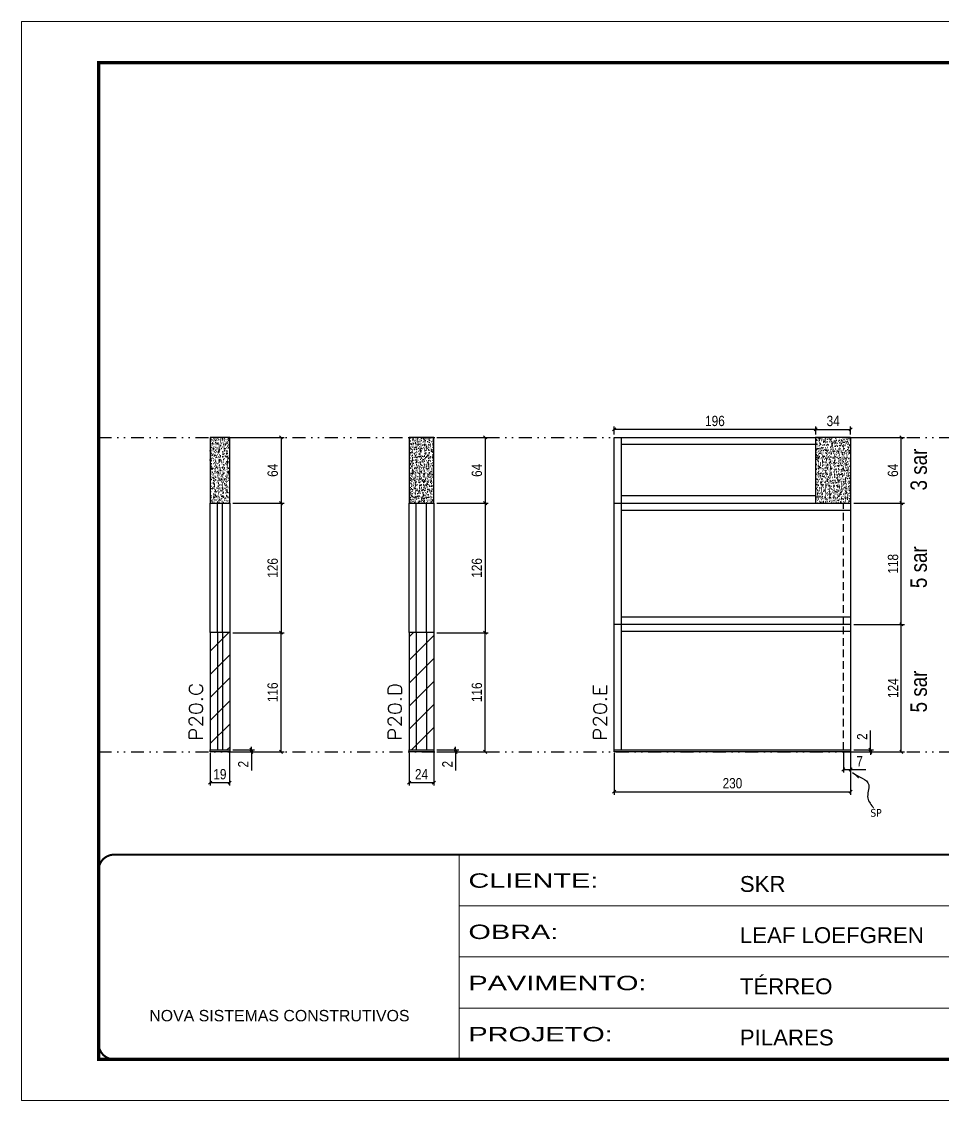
# Model space of a CAD drawing. Extents: x 14400 to 27878, y -21631 to 6985.
# Drawn here: x 17583 to 18479, y -4402 to -3352 of the extents above; entities that cross this region are included whole.
import ezdxf

# ---------------------------------------------------------------- set-up
doc = ezdxf.new("R2010")
doc.units = 0
for name, pattern in [('CONTINUO', [0]), ('DASHED', [0.75, 0.5, -0.25]), ('DIVIDE2', [0.625, 0.25, -0.125, 0, -0.125, 0, -0.125]), ('HIDDEN', [0.375, 0.25, -0.125])]:
    doc.linetypes.add(name, pattern=pattern)
for name, color, linetype in [('COTA', 241, 'Continuous'), ('NOMENCLATURA', 7, 'Continuous'), ('Nível', 160, 'Continuous'), ('Painéis', 200, 'Continuous'), ('SARR_2.2x7', 40, 'Continuous'), ('Sarrafo de Pressão', 42, 'HIDDEN'), ('texto', 7, 'Continuous')]:
    doc.layers.add(name, color=color, linetype=linetype)
for name, color, linetype, lineweight in [('Folhas', 255, 'Continuous', 9), ('Hachura', 251, 'Continuous', 9), ('SARRAFO DE PRESSAO', 251, 'DASHED', 9), ('Texto Seção', 7, 'Continuous', 15)]:
    doc.layers.add(name, color=color, linetype=linetype, lineweight=lineweight)
doc.styles.add('ARIAL', font='arial.ttf')
doc.styles.add('ARIAL_NARROW', font='ARIALN.TTF', dxfattribs={"height": 0.2})
doc.styles.add('COTA TECNICA', font='techl___.ttf', dxfattribs={"height": 10})
doc.styles.add('COTA TECNICA-50', font='techl___.ttf', dxfattribs={"height": 10})
doc.styles.add('REGUA-120', font='ROMANS.shx', dxfattribs={"height": 15})
doc.styles.get("Standard").update_dxf_attribs({"font": 'arial.ttf'})
doc.styles.add('Tecnologia', font='')
doc.styles.get('Tecnologia').set_extended_font_data('Forgotten Futurist')
doc.dimstyles.new('COTA PAINEL-50', dxfattribs={"dimtxt": 10, "dimasz": 3, "dimexe": 3, "dimexo": 3, "dimgap": 3, "dimtad": 1, "dimdec": 1, "dimzin": 12, "dimdsep": 46, "dimtxsty": 'COTA TECNICA-50', "dimblk1": 'OBLIQUE', "dimblk2": 'OBLIQUE', "dimsah": 1, "dimcen": 0.9, "dimclrd": 4, "dimclre": 4, "dimclrt": 240, "dimadec": 1, "dimazin": 3, "dimtfac": 1, "dimtdec": 1, "dimtmove": 0, "dimatfit": 3, "dimfxl": 1, "dimtolj": 1, "dimtzin": 12, "dimarcsym": 0})
doc.dimstyles.new('PAINEL', dxfattribs={"dimtxt": 10, "dimasz": 3, "dimexe": 3, "dimexo": 3, "dimgap": 3, "dimtad": 1, "dimdec": 1, "dimzin": 12, "dimdsep": 46, "dimtxsty": 'COTA TECNICA', "dimblk1": 'OBLIQUE', "dimblk2": 'OBLIQUE', "dimsah": 1, "dimcen": 0.9, "dimclrd": 4, "dimclre": 4, "dimclrt": 240, "dimadec": 1, "dimazin": 3, "dimtfac": 1, "dimtdec": 1, "dimtmove": 0, "dimatfit": 3, "dimfxl": 1, "dimtolj": 1, "dimtzin": 12, "dimarcsym": 0})
doc.dimstyles.get("Standard").update_dxf_attribs({"dimtxt": 0.18, "dimasz": 0.18, "dimexe": 0.18, "dimexo": 0.0625, "dimgap": 0.09, "dimtad": 0, "dimtih": 1, "dimtoh": 1, "dimdec": 4, "dimzin": 0, "dimdsep": 46, "dimtxsty": 'Standard', "dimcen": 0.09, "dimadec": 0, "dimazin": 0, "dimtfac": 1, "dimtdec": 4, "dimtofl": 0, "dimtmove": 0, "dimatfit": 3, "dimfxl": 1, "dimtolj": 1, "dimtzin": 0, "dimarcsym": 0})

# ---------------------------------------------------------------- blocks, each defined once
blk = doc.blocks.new('9999999999')
at = {"color": 30, "linetype": 'CONTINUO'}
for p, q in [((98564.6, 34230.2), (98564.6, 34429.4)), ((98564.6, 34379.6), (99584, 34379.6)), ((98564.6, 34329.8), (99488, 34329.8)), ((98564.6, 34280), (99488, 34280))]:
    blk.add_line(p, q, dxfattribs=at)
at = {"color": 30, "linetype": 'CONTINUO', "const_width": 2}
blk.add_lwpolyline([(99584, 34230.2), (99584, 34414.4, 0.414214), (99569, 34429.4), (98229, 34429.4, 0.414214), (98214, 34414.4), (98214, 34245.2, 0.414214), (98229, 34230.2), (99584, 34230.2)], format="xyb", dxfattribs=at)
at = {"layer": 'Folhas'}
blk.add_lwpolyline([(98139, 34190.2), (99624, 34190.2), (99624, 35240.2), (98139, 35240.2)], close=True, dxfattribs=at)
at = {"layer": 'Folhas', "color": 30, "const_width": 3}
blk.add_lwpolyline([(98214, 34230.2), (99584, 34230.2), (99584, 35200.2), (98214, 35200.2)], close=True, dxfattribs=at)
at = {"color": 7, "linetype": 'Continuous', "ltscale": 5, "style": 'ARIAL'}
for s, height, p in [('SKR', 15.48, (98837.7, 34393.1)), ('LEAF LOEFGREN', 15.483, (98837.7, 34343.3)), ('TÉRREO', 15.48, (98837.7, 34293.5)), ('NOVA SISTEMAS CONSTRUTIVOS', 11.059, (98263.2, 34267.2)), ('PILARES', 15.48, (98837.7, 34243.7))]:
    blk.add_text(s, height=height, dxfattribs=at).set_placement(p)
at = {"layer": 'Folhas', "color": 7, "style": 'Tecnologia', "width": 1.5}
for s, p in [('CLIENTE:', (98573.7, 34397.2)), ('OBRA:', (98573.7, 34347.3)), ('PAVIMENTO:', (98573.7, 34297.5)), ('PROJETO:', (98573.7, 34247.7))]:
    blk.add_text(s, height=14, dxfattribs=at).set_placement(p)
blk = doc.blocks.new('_Oblique')
at = {"color": 0, "linetype": 'ByBlock', "lineweight": -2}
blk.add_line((-0.5, -0.5), (0.5, 0.5), dxfattribs=at)
blk = doc.blocks.new('*D1363')
at = {"layer": 'COTA', "color": 4, "lineweight": -2, "transparency": 16777216}
for p, q in [((17766.9, -4064.2), (17766.9, -4096.1)), ((17785.9, -4064.2), (17785.9, -4096.1)), ((17766.9, -4093.1), (17785.9, -4093.1))]:
    blk.add_line(p, q, dxfattribs=at)
at = {"layer": 'Defpoints', "color": 0, "transparency": 16777216}
for p in [(17766.9, -4061.2), (17785.9, -4061.2), (17785.9, -4093.1)]:
    blk.add_point(p, dxfattribs=at)
at = {"layer": 'COTA', "color": 4, "lineweight": -2, "transparency": 16777216, "xscale": 3, "yscale": 3, "zscale": 3, "rotation": 180}
blk.add_blockref('_Oblique', (17766.9, -4093.1), dxfattribs=at)
at = {"layer": 'COTA', "color": 4, "lineweight": -2, "transparency": 16777216, "xscale": 3, "yscale": 3, "zscale": 3}
blk.add_blockref('_Oblique', (17785.9, -4093.1), dxfattribs=at)
at = {"layer": 'COTA', "color": 240, "transparency": 16777216, "insert": (17776.4, -4085), "char_height": 10, "attachment_point": 5, "style": 'COTA TECNICA'}
blk.add_mtext('\\A1;19', dxfattribs=at)
blk = doc.blocks.new('*D1364')
at = {"layer": 'COTA', "color": 4, "lineweight": -2, "transparency": 16777216}
for p, q in [((17788.9, -4061.2), (17810.1, -4061.2)), ((17788.9, -4063.2), (17810.1, -4063.2)), ((17807.1, -4061.2), (17807.1, -4058.2)), ((17807.1, -4061.2), (17807.1, -4063.2)), ((17807.1, -4063.2), (17807.1, -4081.3))]:
    blk.add_line(p, q, dxfattribs=at)
at = {"layer": 'Defpoints', "color": 0, "transparency": 16777216}
for p in [(17785.9, -4061.2), (17785.9, -4063.2), (17807.1, -4061.2)]:
    blk.add_point(p, dxfattribs=at)
at = {"layer": 'COTA', "color": 4, "lineweight": -2, "transparency": 16777216, "xscale": 3, "yscale": 3, "zscale": 3}
for p, rotation in [((17807.1, -4061.2), 270), ((17807.1, -4063.2), 90)]:
    blk.add_blockref('_Oblique', p, dxfattribs=dict(at, rotation=rotation))
at = {"layer": 'COTA', "color": 240, "transparency": 16777216, "insert": (17799.1, -4075.2), "char_height": 10, "attachment_point": 5, "rotation": 90, "style": 'COTA TECNICA-50'}
blk.add_mtext('\\A1;2', dxfattribs=at)
blk = doc.blocks.new('*D1369')
at = {"layer": 'COTA', "color": 4, "lineweight": -2, "transparency": 16777216}
for p, q in [((18160, -4064.2), (18160, -4105)), ((18390, -4064.2), (18390, -4105)), ((18160, -4102), (18390, -4102))]:
    blk.add_line(p, q, dxfattribs=at)
at = {"layer": 'Defpoints', "color": 0, "transparency": 16777216}
for p in [(18160, -4061.2), (18390, -4061.2), (18390, -4102)]:
    blk.add_point(p, dxfattribs=at)
at = {"layer": 'COTA', "color": 4, "lineweight": -2, "transparency": 16777216, "xscale": 3, "yscale": 3, "zscale": 3, "rotation": 180}
blk.add_blockref('_Oblique', (18160, -4102), dxfattribs=at)
at = {"layer": 'COTA', "color": 4, "lineweight": -2, "transparency": 16777216, "xscale": 3, "yscale": 3, "zscale": 3}
blk.add_blockref('_Oblique', (18390, -4102), dxfattribs=at)
at = {"layer": 'COTA', "color": 240, "transparency": 16777216, "insert": (18275, -4093.8), "char_height": 10, "attachment_point": 5, "style": 'COTA TECNICA'}
blk.add_mtext('\\A1;230', dxfattribs=at)
blk = doc.blocks.new('*D1370')
at = {"layer": 'COTA', "color": 4, "lineweight": -2, "transparency": 16777216}
for p, q in [((18383, -4064.2), (18383, -4083.4)), ((18390, -4066.2), (18390, -4083.4)), ((18383, -4080.4), (18390, -4080.4)), ((18390, -4080.4), (18404.7, -4080.4))]:
    blk.add_line(p, q, dxfattribs=at)
at = {"layer": 'Defpoints', "color": 0, "transparency": 16777216}
for p in [(18383, -4061.2), (18390, -4063.2), (18390, -4080.4)]:
    blk.add_point(p, dxfattribs=at)
at = {"layer": 'COTA', "color": 4, "lineweight": -2, "transparency": 16777216, "xscale": 3, "yscale": 3, "zscale": 3, "rotation": 180}
blk.add_blockref('_Oblique', (18383, -4080.4), dxfattribs=at)
at = {"layer": 'COTA', "color": 4, "lineweight": -2, "transparency": 16777216, "xscale": 3, "yscale": 3, "zscale": 3}
blk.add_blockref('_Oblique', (18390, -4080.4), dxfattribs=at)
at = {"layer": 'COTA', "color": 240, "transparency": 16777216, "insert": (18398.8, -4072.3), "char_height": 10, "attachment_point": 5, "style": 'COTA TECNICA-50'}
blk.add_mtext('\\A1;7', dxfattribs=at)
blk = doc.blocks.new('*D1371')
at = {"layer": 'COTA', "color": 4, "lineweight": -2, "transparency": 16777216}
for p, q in [((18409.2, -4061.2), (18409.2, -4042.4)), ((18393, -4061.2), (18412.2, -4061.2)), ((18393, -4063.2), (18412.2, -4063.2)), ((18409.2, -4063.2), (18409.2, -4061.2)), ((18409.2, -4063.2), (18409.2, -4066.2))]:
    blk.add_line(p, q, dxfattribs=at)
at = {"layer": 'Defpoints', "color": 0, "transparency": 16777216}
for p in [(18390, -4061.2), (18390, -4063.2), (18409.2, -4063.2)]:
    blk.add_point(p, dxfattribs=at)
at = {"layer": 'COTA', "color": 4, "lineweight": -2, "transparency": 16777216, "xscale": 3, "yscale": 3, "zscale": 3}
for p, rotation in [((18409.2, -4061.2), 270), ((18409.2, -4063.2), 90)]:
    blk.add_blockref('_Oblique', p, dxfattribs=dict(at, rotation=rotation))
at = {"layer": 'COTA', "color": 240, "transparency": 16777216, "insert": (18401.2, -4048.4), "char_height": 10, "attachment_point": 5, "rotation": 90, "style": 'COTA TECNICA-50'}
blk.add_mtext('\\A1;2', dxfattribs=at)
blk = doc.blocks.new('*D1372')
at = {"layer": 'COTA', "color": 4, "lineweight": -2, "transparency": 16777216}
for p, q in [((17960.5, -4064.2), (17960.5, -4096.1)), ((17984.5, -4064.2), (17984.5, -4096.1)), ((17960.5, -4093.1), (17984.5, -4093.1))]:
    blk.add_line(p, q, dxfattribs=at)
at = {"layer": 'Defpoints', "color": 0, "transparency": 16777216}
for p in [(17960.5, -4061.2), (17984.5, -4061.2), (17984.5, -4093.1)]:
    blk.add_point(p, dxfattribs=at)
at = {"layer": 'COTA', "color": 4, "lineweight": -2, "transparency": 16777216, "xscale": 3, "yscale": 3, "zscale": 3, "rotation": 180}
blk.add_blockref('_Oblique', (17960.5, -4093.1), dxfattribs=at)
at = {"layer": 'COTA', "color": 4, "lineweight": -2, "transparency": 16777216, "xscale": 3, "yscale": 3, "zscale": 3}
blk.add_blockref('_Oblique', (17984.5, -4093.1), dxfattribs=at)
at = {"layer": 'COTA', "color": 240, "transparency": 16777216, "insert": (17972.5, -4085), "char_height": 10, "attachment_point": 5, "style": 'COTA TECNICA'}
blk.add_mtext('\\A1;24', dxfattribs=at)
blk = doc.blocks.new('*D1373')
at = {"layer": 'COTA', "color": 4, "lineweight": -2, "transparency": 16777216}
for p, q in [((17987.5, -4061.2), (18008.7, -4061.2)), ((17987.5, -4063.2), (18008.7, -4063.2)), ((18005.7, -4061.2), (18005.7, -4058.2)), ((18005.7, -4061.2), (18005.7, -4063.2)), ((18005.7, -4063.2), (18005.7, -4081.3))]:
    blk.add_line(p, q, dxfattribs=at)
at = {"layer": 'Defpoints', "color": 0, "transparency": 16777216}
for p in [(17984.5, -4061.2), (17984.5, -4063.2), (18005.7, -4061.2)]:
    blk.add_point(p, dxfattribs=at)
at = {"layer": 'COTA', "color": 4, "lineweight": -2, "transparency": 16777216, "xscale": 3, "yscale": 3, "zscale": 3}
for p, rotation in [((18005.7, -4061.2), 270), ((18005.7, -4063.2), 90)]:
    blk.add_blockref('_Oblique', p, dxfattribs=dict(at, rotation=rotation))
at = {"layer": 'COTA', "color": 240, "transparency": 16777216, "insert": (17997.7, -4075.2), "char_height": 10, "attachment_point": 5, "rotation": 90, "style": 'COTA TECNICA-50'}
blk.add_mtext('\\A1;2', dxfattribs=at)
blk = doc.blocks.new('*D1379')
at = {"layer": 'COTA', "color": 4, "linetype": 'ByBlock', "lineweight": -2, "transparency": 16777216}
for p, q in [((17987.5, -3757.2), (18037.5, -3757.2)), ((18034.5, -3757.2), (18034.5, -3821.2)), ((17987.5, -3821.2), (18037.5, -3821.2))]:
    blk.add_line(p, q, dxfattribs=at)
at = {"layer": 'Defpoints', "color": 0, "linetype": 'ByBlock', "transparency": 16777216}
for p in [(17984.5, -3757.2), (17984.5, -3821.2), (18034.5, -3821.2)]:
    blk.add_point(p, dxfattribs=at)
at = {"layer": 'COTA', "color": 4, "linetype": 'ByBlock', "lineweight": -2, "transparency": 16777216, "xscale": 3, "yscale": 3, "zscale": 3}
for p, rotation in [((18034.5, -3757.2), 90), ((18034.5, -3821.2), 270)]:
    blk.add_blockref('_Oblique', p, dxfattribs=dict(at, rotation=rotation))
at = {"layer": 'COTA', "color": 240, "linetype": 'ByBlock', "transparency": 16777216, "insert": (18026.4, -3789.2), "char_height": 10, "attachment_point": 5, "rotation": 90, "style": 'COTA TECNICA'}
blk.add_mtext('\\A1;64', dxfattribs=at)
blk = doc.blocks.new('*D1374')
at = {"layer": 'COTA', "color": 4, "lineweight": -2, "transparency": 16777216}
for p, q in [((17987.5, -3947.2), (18037.5, -3947.2)), ((18034.5, -4063.2), (18034.5, -3947.2)), ((17987.5, -4063.2), (18037.5, -4063.2))]:
    blk.add_line(p, q, dxfattribs=at)
at = {"layer": 'Defpoints', "color": 0, "transparency": 16777216}
for p in [(17984.5, -3947.2), (18034.5, -3947.2), (17984.5, -4063.2)]:
    blk.add_point(p, dxfattribs=at)
at = {"layer": 'COTA', "color": 4, "lineweight": -2, "transparency": 16777216, "xscale": 3, "yscale": 3, "zscale": 3}
for p, rotation in [((18034.5, -3947.2), 90), ((18034.5, -4063.2), 270)]:
    blk.add_blockref('_Oblique', p, dxfattribs=dict(at, rotation=rotation))
at = {"layer": 'COTA', "color": 240, "transparency": 16777216, "insert": (18026.4, -4005.2), "char_height": 10, "attachment_point": 5, "rotation": 90, "style": 'COTA TECNICA-50'}
blk.add_mtext('\\A1;116', dxfattribs=at)
blk = doc.blocks.new('*D1375')
at = {"layer": 'COTA', "color": 4, "lineweight": -2, "transparency": 16777216}
for p, q in [((17788.9, -3947.2), (17838.9, -3947.2)), ((17835.9, -4063.2), (17835.9, -3947.2)), ((17788.9, -4063.2), (17838.9, -4063.2))]:
    blk.add_line(p, q, dxfattribs=at)
at = {"layer": 'Defpoints', "color": 0, "transparency": 16777216}
for p in [(17785.9, -3947.2), (17835.9, -3947.2), (17785.9, -4063.2)]:
    blk.add_point(p, dxfattribs=at)
at = {"layer": 'COTA', "color": 4, "lineweight": -2, "transparency": 16777216, "xscale": 3, "yscale": 3, "zscale": 3}
for p, rotation in [((17835.9, -3947.2), 90), ((17835.9, -4063.2), 270)]:
    blk.add_blockref('_Oblique', p, dxfattribs=dict(at, rotation=rotation))
at = {"layer": 'COTA', "color": 240, "transparency": 16777216, "insert": (17827.8, -4005.2), "char_height": 10, "attachment_point": 5, "rotation": 90, "style": 'COTA TECNICA-50'}
blk.add_mtext('\\A1;116', dxfattribs=at)
blk = doc.blocks.new('*D1380')
at = {"layer": 'COTA', "color": 4, "lineweight": -2, "transparency": 16777216}
for p, q in [((17788.9, -3757.2), (17838.9, -3757.2)), ((17835.9, -3757.2), (17835.9, -3821.2)), ((17788.9, -3821.2), (17838.9, -3821.2))]:
    blk.add_line(p, q, dxfattribs=at)
at = {"layer": 'Defpoints', "color": 0, "transparency": 16777216}
for p in [(17785.9, -3757.2), (17785.9, -3821.2), (17835.9, -3821.2)]:
    blk.add_point(p, dxfattribs=at)
at = {"layer": 'COTA', "color": 4, "lineweight": -2, "transparency": 16777216, "xscale": 3, "yscale": 3, "zscale": 3}
for p, rotation in [((17835.9, -3757.2), 90), ((17835.9, -3821.2), 270)]:
    blk.add_blockref('_Oblique', p, dxfattribs=dict(at, rotation=rotation))
at = {"layer": 'COTA', "color": 240, "transparency": 16777216, "insert": (17827.8, -3789.2), "char_height": 10, "attachment_point": 5, "rotation": 90, "style": 'COTA TECNICA'}
blk.add_mtext('\\A1;64', dxfattribs=at)
blk = doc.blocks.new('*D2135')
at = {"layer": 'COTA', "color": 4, "lineweight": -2, "transparency": 16777216}
for p, q in [((18393, -3939.2), (18442.3, -3939.2)), ((18439.3, -4063.2), (18439.3, -3939.2)), ((18393, -4063.2), (18442.3, -4063.2))]:
    blk.add_line(p, q, dxfattribs=at)
at = {"layer": 'Defpoints', "color": 0, "transparency": 16777216}
for p in [(18390, -3939.2), (18439.3, -3939.2), (18390, -4063.2)]:
    blk.add_point(p, dxfattribs=at)
at = {"layer": 'COTA', "color": 4, "lineweight": -2, "transparency": 16777216, "xscale": 3, "yscale": 3, "zscale": 3}
for p, rotation in [((18439.3, -3939.2), 90), ((18439.3, -4063.2), 270)]:
    blk.add_blockref('_Oblique', p, dxfattribs=dict(at, rotation=rotation))
at = {"layer": 'COTA', "color": 240, "transparency": 16777216, "insert": (18431.3, -4001.2), "char_height": 10, "attachment_point": 5, "rotation": 90, "style": 'COTA TECNICA'}
blk.add_mtext('\\A1;124', dxfattribs=at)
blk = doc.blocks.new('*D2136')
at = {"layer": 'COTA', "color": 4, "lineweight": -2, "transparency": 16777216}
for p, q in [((18393, -3757.2), (18442.3, -3757.2)), ((18439.3, -3821.2), (18439.3, -3757.2)), ((18393, -3821.2), (18442.3, -3821.2))]:
    blk.add_line(p, q, dxfattribs=at)
at = {"layer": 'Defpoints', "color": 0, "transparency": 16777216}
for p in [(18390, -3757.2), (18439.3, -3757.2), (18390, -3821.2)]:
    blk.add_point(p, dxfattribs=at)
at = {"layer": 'COTA', "color": 4, "lineweight": -2, "transparency": 16777216, "xscale": 3, "yscale": 3, "zscale": 3}
for p, rotation in [((18439.3, -3757.2), 90), ((18439.3, -3821.2), 270)]:
    blk.add_blockref('_Oblique', p, dxfattribs=dict(at, rotation=rotation))
at = {"layer": 'COTA', "color": 240, "transparency": 16777216, "insert": (18431.2, -3789.2), "char_height": 10, "attachment_point": 5, "rotation": 90, "style": 'COTA TECNICA'}
blk.add_mtext('\\A1;64', dxfattribs=at)
blk = doc.blocks.new('*D2137')
at = {"layer": 'COTA', "color": 4, "lineweight": -2, "transparency": 16777216}
for p, q in [((18356, -3754.2), (18356, -3746.4)), ((18390, -3754.2), (18390, -3746.4)), ((18356, -3749.4), (18390, -3749.4))]:
    blk.add_line(p, q, dxfattribs=at)
at = {"layer": 'Defpoints', "color": 0, "transparency": 16777216}
for p in [(18356, -3757.2), (18390, -3749.4), (18390, -3757.2)]:
    blk.add_point(p, dxfattribs=at)
at = {"layer": 'COTA', "color": 4, "lineweight": -2, "transparency": 16777216, "xscale": 3, "yscale": 3, "zscale": 3, "rotation": 180}
blk.add_blockref('_Oblique', (18356, -3749.4), dxfattribs=at)
at = {"layer": 'COTA', "color": 4, "lineweight": -2, "transparency": 16777216, "xscale": 3, "yscale": 3, "zscale": 3}
blk.add_blockref('_Oblique', (18390, -3749.4), dxfattribs=at)
at = {"layer": 'COTA', "color": 240, "transparency": 16777216, "insert": (18373, -3741.2), "char_height": 10, "attachment_point": 5, "style": 'COTA TECNICA'}
blk.add_mtext('\\A1;34', dxfattribs=at)
blk = doc.blocks.new('*D2138')
at = {"layer": 'COTA', "color": 4, "lineweight": -2, "transparency": 16777216}
for p, q in [((18160, -3754.2), (18160, -3746.4)), ((18356, -3754.2), (18356, -3746.4)), ((18356, -3749.4), (18160, -3749.4))]:
    blk.add_line(p, q, dxfattribs=at)
at = {"layer": 'Defpoints', "color": 0, "transparency": 16777216}
for p in [(18160, -3749.4), (18160, -3757.2), (18356, -3757.2)]:
    blk.add_point(p, dxfattribs=at)
at = {"layer": 'COTA', "color": 4, "lineweight": -2, "transparency": 16777216, "xscale": 3, "yscale": 3, "zscale": 3, "rotation": 180}
blk.add_blockref('_Oblique', (18160, -3749.4), dxfattribs=at)
at = {"layer": 'COTA', "color": 4, "lineweight": -2, "transparency": 16777216, "xscale": 3, "yscale": 3, "zscale": 3}
blk.add_blockref('_Oblique', (18356, -3749.4), dxfattribs=at)
at = {"layer": 'COTA', "color": 240, "transparency": 16777216, "insert": (18258, -3741.2), "char_height": 10, "attachment_point": 5, "style": 'COTA TECNICA'}
blk.add_mtext('\\A1;196', dxfattribs=at)
blk = doc.blocks.new('*D2248')
at = {"layer": 'COTA', "color": 4, "lineweight": -2, "transparency": 16777216}
for p, q in [((17788.9, -3821.2), (17838.9, -3821.2)), ((17835.9, -3821.2), (17835.9, -3947.2)), ((17788.9, -3947.2), (17838.9, -3947.2))]:
    blk.add_line(p, q, dxfattribs=at)
at = {"layer": 'Defpoints', "color": 0, "transparency": 16777216}
for p in [(17785.9, -3821.2), (17785.9, -3947.2), (17835.9, -3947.2)]:
    blk.add_point(p, dxfattribs=at)
at = {"layer": 'COTA', "color": 4, "lineweight": -2, "transparency": 16777216, "xscale": 3, "yscale": 3, "zscale": 3}
for p, rotation in [((17835.9, -3821.2), 90), ((17835.9, -3947.2), 270)]:
    blk.add_blockref('_Oblique', p, dxfattribs=dict(at, rotation=rotation))
at = {"layer": 'COTA', "color": 240, "transparency": 16777216, "insert": (17827.8, -3884.2), "char_height": 10, "attachment_point": 5, "rotation": 90, "style": 'COTA TECNICA'}
blk.add_mtext('\\A1;126', dxfattribs=at)
blk = doc.blocks.new('*D2249')
at = {"layer": 'COTA', "color": 4, "lineweight": -2, "transparency": 16777216}
for p, q in [((17987.5, -3821.2), (18037.5, -3821.2)), ((18034.5, -3821.2), (18034.5, -3947.2)), ((17987.5, -3947.2), (18037.5, -3947.2))]:
    blk.add_line(p, q, dxfattribs=at)
at = {"layer": 'Defpoints', "color": 0, "transparency": 16777216}
for p in [(17984.5, -3821.2), (17984.5, -3947.2), (18034.5, -3947.2)]:
    blk.add_point(p, dxfattribs=at)
at = {"layer": 'COTA', "color": 4, "lineweight": -2, "transparency": 16777216, "xscale": 3, "yscale": 3, "zscale": 3}
for p, rotation in [((18034.5, -3821.2), 90), ((18034.5, -3947.2), 270)]:
    blk.add_blockref('_Oblique', p, dxfattribs=dict(at, rotation=rotation))
at = {"layer": 'COTA', "color": 240, "transparency": 16777216, "insert": (18026.4, -3884.2), "char_height": 10, "attachment_point": 5, "rotation": 90, "style": 'COTA TECNICA'}
blk.add_mtext('\\A1;126', dxfattribs=at)
blk = doc.blocks.new('*D2250')
at = {"layer": 'COTA', "color": 4, "lineweight": -2, "transparency": 16777216}
for p, q in [((18393, -3821.2), (18442.3, -3821.2)), ((18439.3, -3939.2), (18439.3, -3821.2)), ((18393, -3939.2), (18442.3, -3939.2))]:
    blk.add_line(p, q, dxfattribs=at)
at = {"layer": 'Defpoints', "color": 0, "transparency": 16777216}
for p in [(18390, -3821.2), (18439.3, -3821.2), (18390, -3939.2)]:
    blk.add_point(p, dxfattribs=at)
at = {"layer": 'COTA', "color": 4, "lineweight": -2, "transparency": 16777216, "xscale": 3, "yscale": 3, "zscale": 3}
for p, rotation in [((18439.3, -3821.2), 90), ((18439.3, -3939.2), 270)]:
    blk.add_blockref('_Oblique', p, dxfattribs=dict(at, rotation=rotation))
at = {"layer": 'COTA', "color": 240, "transparency": 16777216, "insert": (18431.3, -3880.2), "char_height": 10, "attachment_point": 5, "rotation": 90, "style": 'COTA TECNICA'}
blk.add_mtext('\\A1;118', dxfattribs=at)

msp = doc.modelspace()

# ---------------------------------------------------------------- hatches: boundary and pattern name
at = {"layer": 'COTA'}
h = msp.add_hatch(dxfattribs=at)
h.set_pattern_fill('AR-CONC', color=256, scale=0.03)
h.set_pattern_definition([(50, (0, 126), (5.4655401, -0.4781726), [0.5715, -6.2865]), (355, (0, 126), (-1.0573026, 5.7317054), [0.4572, -5.0292175]), (100.451445, (0.4555, 125.96), (4.4082374, 5.2535326), [0.4857003, -5.3427073]), (46.1842, (0, 127.524), (8.1323712, -1.2612698), [0.85725, -9.42975]), (96.63556, (0.678, 127.419), (7.122124, 7.4227837), [0.7285507, -8.0140682]), (351.18415, (0, 127.524), (7.122124, 7.4227837), [0.685799, -7.543792]), (21, (0.762, 127.143), (4.5484317, -3.067956), [0.5715, -6.2865]), (326, (0.762, 127.143), (1.8540609, 5.525639), [0.4572, -5.0292]), (71.451445, (1.141, 126.8873), (6.4024926, 2.457683), [0.4857003, -5.3426981]), (37.5, (0, 126), (0.0926581, 2.53665117), [0, -4.96824, 0, -5.1054, 0, -5.04825]), (7.5, (0, 126), (2.00458988, 3.00541724), [0, -2.91084, 0, -4.85394, 0, -1.92405]), (327.5, (-1.6993, 126), (4.06771786, -0.17186232), [0, -1.905, 0, -5.9436, 0, -7.8867]), (317.5, (-2.4613, 126), (4.44387544, 0.7627947), [0, -2.4765, 0, -3.94716, 0, -5.6007])])
h.paths.add_polyline_path([(17785.91, -3757.17), (17766.91, -3757.17), (17766.91, -3821.17), (17785.91, -3821.17)])
h = msp.add_hatch(dxfattribs=at)
h.set_pattern_fill('AR-CONC', color=256, scale=0.03)
h.set_pattern_definition([(50, (2282.6104, -8070.0258), (5.4655401, -0.4781726), [0.5715, -6.2865]), (355, (2282.6104, -8070.026), (-1.0573026, 5.7317054), [0.4572, -5.0292175]), (100.451445, (2283.066, -8070.0656), (4.4082374, 5.2535326), [0.4857003, -5.3427073]), (46.1842, (2282.6104, -8068.502), (8.1323712, -1.2612698), [0.85725, -9.42975]), (96.63556, (2283.288, -8068.607), (7.122124, 7.4227837), [0.7285507, -8.0140682]), (351.18415, (2282.61, -8068.502), (7.122124, 7.4227837), [0.685799, -7.543792]), (21, (2283.3724, -8068.8828), (4.5484317, -3.067956), [0.5715, -6.2865]), (326, (2283.3724, -8068.883), (1.8540609, 5.525639), [0.4572, -5.0292]), (71.451445, (2283.7514, -8069.1384), (6.4024926, 2.457683), [0.4857003, -5.3426981]), (37.5, (2282.6104, -8070.0258), (0.0926581, 2.53665117), [0, -4.96824, 0, -5.1054, 0, -5.04825]), (7.5, (2282.6104, -8070.0258), (2.00458988, 3.00541724), [0, -2.91084, 0, -4.85394, 0, -1.92405]), (327.5, (2280.911, -8070.0258), (4.06771786, -0.17186232), [0, -1.905, 0, -5.9436, 0, -7.8867]), (317.5, (2280.149, -8070.0258), (4.44387544, 0.7627947), [0, -2.4765, 0, -3.94716, 0, -5.6007])])
h.paths.add_polyline_path([(17984.47, -3757.17), (17960.47, -3757.17), (17960.47, -3821.19), (17984.47, -3821.19)])
h = msp.add_hatch(dxfattribs=at)
h.set_pattern_fill('AR-CONC', color=256, scale=0.03)
h.set_pattern_definition([(50, (0, 126), (5.4655401, -0.4781726), [0.5715, -6.2865]), (355, (0, 126), (-1.0573026, 5.7317054), [0.4572, -5.0292175]), (100.451445, (0.4555, 125.96), (4.4082374, 5.2535326), [0.4857003, -5.3427073]), (46.1842, (0, 127.524), (8.1323712, -1.2612698), [0.85725, -9.42975]), (96.63556, (0.678, 127.419), (7.122124, 7.4227837), [0.7285507, -8.0140682]), (351.18415, (0, 127.524), (7.122124, 7.4227837), [0.685799, -7.543792]), (21, (0.762, 127.143), (4.5484317, -3.0679559), [0.5715, -6.2865]), (326, (0.762, 127.143), (1.8540609, 5.525639), [0.4572, -5.0292]), (71.451445, (1.141, 126.8873), (6.4024926, 2.457683), [0.4857003, -5.3426981]), (37.5, (0, 126), (0.0926581, 2.53665117), [0, -4.96824, 0, -5.1054, 0, -5.04825]), (7.5, (0, 126), (2.00458988, 3.00541724), [0, -2.91084, 0, -4.85394, 0, -1.92405]), (327.5, (-1.6993, 126), (4.06771786, -0.17186232), [0, -1.905, 0, -5.9436, 0, -7.8867]), (317.5, (-2.4613, 126), (4.44387544, 0.7627947), [0, -2.4765, 0, -3.94716, 0, -5.6007])])
h.paths.add_polyline_path([(18389.98, -3757.17), (18355.98, -3757.17), (18355.98, -3821.17), (18389.98, -3821.17)])
at = {"layer": 'Hachura'}
h = msp.add_hatch(dxfattribs=at)
h.set_pattern_fill('ANSI31', color=256, scale=5)
h.paths.add_polyline_path([(17785.91, -3947.17), (17766.91, -3947.17), (17766.91, -4061.17), (17785.91, -4061.17)])
h = msp.add_hatch(dxfattribs=at)
h.set_pattern_fill('ANSI31', color=256, scale=5)
h.paths.add_polyline_path([(17967.47, -3947.19), (17960.47, -3947.19), (17960.47, -4061.17), (17967.47, -4061.17)])
h.paths.add_polyline_path([(17977.47, -3947.19), (17967.47, -3947.19), (17967.47, -4061.17), (17977.47, -4061.17)])
h.paths.add_polyline_path([(17984.47, -3947.19), (17977.47, -3947.19), (17977.47, -4061.17), (17984.47, -4061.17)])

# ---------------------------------------------------------------- linework, layer by layer
at = {"layer": 'COTA'}
for p, q in [((17785.91, -3757.17), (17766.91, -3757.17)), ((17766.91, -3757.17), (17766.91, -3821.17)), ((17785.91, -3821.17), (17785.91, -3757.17)), ((18389.98, -3757.17), (18355.98, -3757.17)), ((18389.98, -3757.17), (18389.98, -3821.17))]:
    msp.add_line(p, q, dxfattribs=at)
at = {"layer": 'COTA', "linetype": 'ByBlock'}
msp.add_lwpolyline([(17960.47, -3821.19), (17984.47, -3821.19), (17984.47, -3757.17), (17960.47, -3757.17)], close=True, dxfattribs=at)
at = {"layer": 'Nível', "color": 4, "linetype": 'DIVIDE2', "ltscale": 50}
for p, q in [((17658.47, -3757.17), (19028.47, -3757.17)), ((17658.47, -4063.17), (19028.47, -4063.17))]:
    msp.add_line(p, q, dxfattribs=at)
at = {"layer": 'Painéis'}
for p, q in [((18159.98, -4061.17), (18159.98, -3757.17)), ((18159.98, -3757.17), (18355.98, -3757.17)), ((18355.98, -3757.17), (18355.98, -3821.17)), ((18159.98, -3821.17), (18389.98, -3821.17)), ((18389.98, -3821.17), (18389.98, -4061.17)), ((17766.91, -3947.17), (17766.91, -4061.17)), ((17785.91, -3947.17), (17766.91, -3947.17)), ((17785.91, -3947.17), (17785.91, -4061.17)), ((17960.47, -3947.19), (17960.47, -4061.17)), ((17984.47, -3947.19), (17960.47, -3947.19)), ((17984.47, -3947.19), (17984.47, -4061.17)), ((18389.98, -3939.17), (18159.98, -3939.17)), ((17766.91, -4061.17), (17785.91, -4061.17)), ((17766.91, -4061.17), (17785.91, -4061.17)), ((17766.91, -4063.17), (17766.91, -4061.17)), ((17785.91, -4063.17), (17766.91, -4063.17)), ((17785.91, -4061.17), (17785.91, -4063.17)), ((17960.47, -4061.17), (17984.47, -4061.17)), ((17960.47, -4061.17), (17984.47, -4061.17)), ((17960.47, -4063.17), (17960.47, -4061.17)), ((17984.47, -4063.17), (17960.47, -4063.17)), ((17984.47, -4061.17), (17984.47, -4063.17))]:
    msp.add_line(p, q, dxfattribs=at)
for points in [[(17766.91, -3821.17), (17785.91, -3821.17), (17785.91, -3947.17), (17766.91, -3947.17)], [(17960.47, -3821.19), (17984.47, -3821.19), (17984.47, -3947.19), (17960.47, -3947.19)], [(18159.98, -4061.17), (18389.98, -4061.17), (18389.98, -4063.17), (18159.98, -4063.17)]]:
    msp.add_lwpolyline(points, close=True, dxfattribs=at)
at = {"layer": 'SARR_2.2x7'}
for p, q in [((18166.98, -3821.17), (18166.98, -3757.17)), ((18355.98, -3764.17), (18166.98, -3764.17)), ((17773.91, -3947.17), (17773.91, -3821.17)), ((17778.91, -3947.17), (17778.91, -3821.17)), ((17967.47, -3947.14), (17967.47, -3821.19)), ((17977.47, -3947.14), (17977.47, -3821.19)), ((18355.98, -3814.17), (18166.98, -3814.17)), ((18166.98, -3939.17), (18166.98, -3821.17)), ((18389.98, -3828.17), (18166.98, -3828.17)), ((18389.98, -3932.17), (18166.98, -3932.17)), ((17773.91, -3947.17), (17773.91, -4061.17)), ((17778.91, -3947.17), (17778.91, -4061.17)), ((17967.47, -3947.19), (17967.47, -4061.17)), ((17977.47, -3947.19), (17977.47, -4061.17)), ((18166.98, -4061.17), (18166.98, -3939.17)), ((18389.98, -3946.17), (18166.98, -3946.17))]:
    msp.add_line(p, q, dxfattribs=at)
at = {"layer": 'Sarrafo de Pressão', "ltscale": 30}
for p, q in [((18382.98, -3939.17), (18382.98, -3821.17)), ((18382.98, -4061.17), (18382.98, -3939.17))]:
    msp.add_line(p, q, dxfattribs=at)

# ---------------------------------------------------------------- block references
at = {"layer": 'SARRAFO DE PRESSAO', "color": 6, "linetype": 'ByBlock'}
msp.add_blockref('9999999999', (-80555.51, -38592.65), dxfattribs=at)

# ---------------------------------------------------------------- texts
at = {"layer": 'NOMENCLATURA', "style": 'ARIAL_NARROW'}
for s, p in [('3 sar', (18464.22, -3808.84)), ('5 sar', (18464.22, -3903.84)), ('5 sar', (18464.22, -4024.84))]:
    msp.add_text(s, height=16, rotation=90, dxfattribs=at).set_placement(p)
at = {"layer": 'texto', "color": 0, "insert": (18414.76, -4122.66), "char_height": 7.5, "attachment_point": 5}
msp.add_mtext('{\\fTahoma|b0|i0|c0|p34;\\C4;SP}', dxfattribs=at)
at = {"layer": 'Texto Seção', "style": 'REGUA-120', "width": 1.1}
for s, p in [('P20.C', (17759.66, -4052.4)), ('P20.D', (17953.23, -4052.4)), ('P20.E', (18152.73, -4052.4))]:
    msp.add_text(s, height=13, rotation=90, dxfattribs=at).set_placement(p)

# ---------------------------------------------------------------- dimensions: what is measured, and where the dimension line sits
at = {"layer": 'COTA'}
for base, p1, p2, dimstyle, picture, middle in [((18159.98, -3749.37), (18355.98, -3757.17), (18159.98, -3757.17), 'PAINEL', '*D2138', (18257.98, -3741.24)), ((18389.98, -3749.37), (18355.98, -3757.17), (18389.98, -3757.17), 'PAINEL', '*D2137', (18372.98, -3741.15)), ((18389.98, -4080.41), (18382.98, -4061.17), (18389.98, -4063.17), 'COTA PAINEL-50', '*D1370', (18398.85, -4072.33))]:
    dim = msp.add_linear_dim(base=base, p1=p1, p2=p2, dimstyle=dimstyle, dxfattribs=at)
    dim.commit()
    dim.dimension.update_dxf_attribs({"geometry": picture, "text_midpoint": middle})
for base, p1, p2, dimstyle, picture, middle in [((17835.9, -3821.17), (17785.91, -3757.17), (17785.91, -3821.17), 'PAINEL', '*D1380', (17827.8, -3789.17)), ((18439.35, -3757.17), (18389.98, -3821.17), (18389.98, -3757.17), 'PAINEL', '*D2136', (18431.25, -3789.17)), ((17835.9, -3947.17), (17785.91, -3821.17), (17785.91, -3947.17), 'PAINEL', '*D2248', (17827.8, -3884.17)), ((18034.46, -3947.19), (17984.47, -3821.19), (17984.47, -3947.19), 'PAINEL', '*D2249', (18026.36, -3884.19)), ((18439.35, -3821.17), (18389.98, -3939.17), (18389.98, -3821.17), 'PAINEL', '*D2250', (18431.25, -3880.17)), ((17835.9, -3947.17), (17785.91, -4063.17), (17785.91, -3947.17), 'COTA PAINEL-50', '*D1375', (17827.8, -4005.17)), ((18034.46, -3947.19), (17984.47, -4063.17), (17984.47, -3947.19), 'COTA PAINEL-50', '*D1374', (18026.36, -4005.18)), ((18439.35, -3939.17), (18389.98, -4063.17), (18389.98, -3939.17), 'PAINEL', '*D2135', (18431.28, -4001.17))]:
    dim = msp.add_linear_dim(base=base, p1=p1, p2=p2, angle=90, dimstyle=dimstyle, dxfattribs=at)
    dim.commit()
    dim.dimension.update_dxf_attribs({"geometry": picture, "text_midpoint": middle})
at = {"layer": 'COTA', "linetype": 'ByBlock'}
dim = msp.add_linear_dim(base=(18034.46, -3821.19), p1=(17984.47, -3757.17), p2=(17984.47, -3821.19), angle=90, dimstyle='PAINEL', dxfattribs=at)
dim.commit()
dim.dimension.update_dxf_attribs({"geometry": '*D1379', "text_midpoint": (18026.36, -3789.18)})
at = {"layer": 'COTA'}
for base, p1, p2, picture, middle in [((18409.24, -4063.17), (18389.98, -4061.17), (18389.98, -4063.17), '*D1371', (18409.24, -4048.42)), ((17807.1, -4061.17), (17785.91, -4063.17), (17785.91, -4061.17), '*D1364', (17807.1, -4075.22)), ((18005.67, -4061.17), (17984.47, -4063.17), (17984.47, -4061.17), '*D1373', (18005.67, -4075.22))]:
    dim = msp.add_linear_dim(base=base, p1=p1, p2=p2, angle=90, dimstyle='COTA PAINEL-50', dxfattribs=at)
    dim.commit()
    dim.dimension.update_dxf_attribs({"geometry": picture, "text_midpoint": middle, "dimtype": 160})
for base, p1, p2, picture, middle in [((17785.91, -4093.06), (17766.91, -4061.17), (17785.91, -4061.17), '*D1363', (17776.41, -4084.97)), ((17984.47, -4093.06), (17960.47, -4061.17), (17984.47, -4061.17), '*D1372', (17972.47, -4084.99)), ((18389.98, -4101.99), (18159.98, -4061.17), (18389.98, -4061.17), '*D1369', (18274.98, -4093.77))]:
    dim = msp.add_linear_dim(base=base, p1=p1, p2=p2, dimstyle='PAINEL', override={"dimarcsym": 2}, dxfattribs=at)
    dim.commit()
    dim.dimension.update_dxf_attribs({"geometry": picture, "text_midpoint": middle})

# ---------------------------------------------------------------- leaders
at = {"layer": 'COTA', "path_type": 1}
msp.add_leader([(18391.81, -4083.35), (18407.6, -4095.18), (18406.67, -4108.19), (18412.22, -4117.97)], dimstyle='Standard', override={"dimasz": 8}, dxfattribs=at)

doc.saveas('drawing.dxf')
